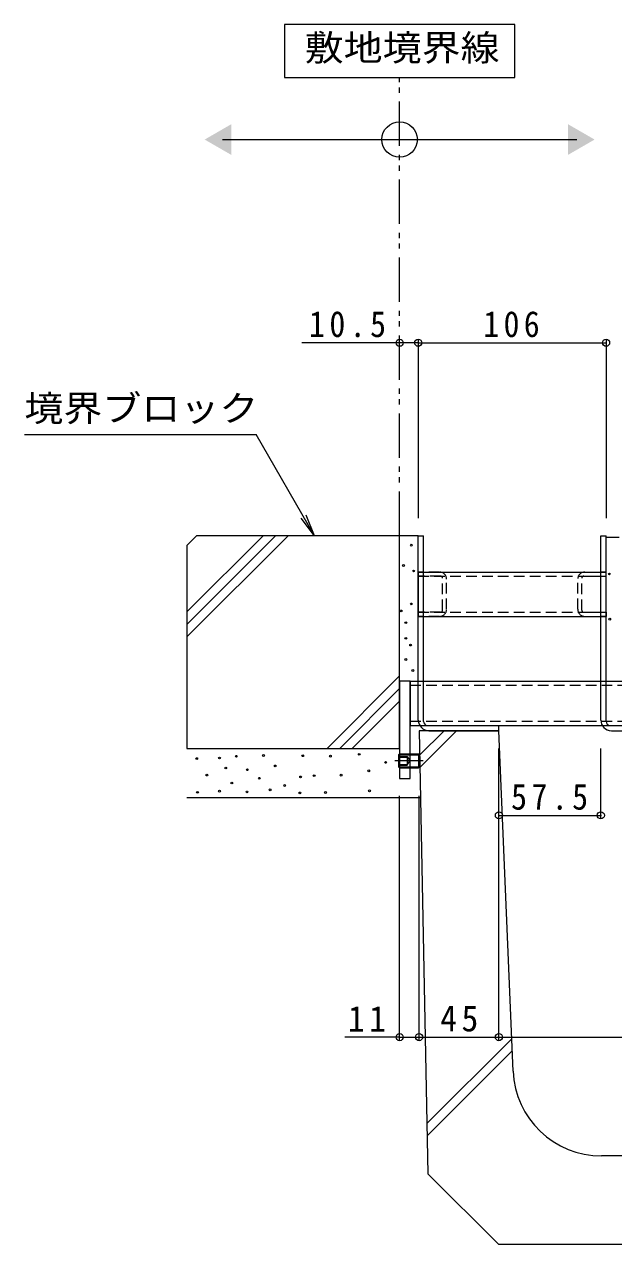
# Model space of a CAD drawing. Units: millimetres at full size, sheet at 1:5; some dimension numbers follow another scale. Extents: x -1638 to 1950, y -1351 to 1333.
# Drawn here: x 547 to 879, y -999 to -310 of the extents above; entities that cross this region are included whole.
import ezdxf
from ezdxf.enums import TextEntityAlignment as Align

# ---------------------------------------------------------------- set-up
doc = ezdxf.new("R2010")
doc.units = ezdxf.units.MM
doc.header["$LTSCALE"] = 5
doc.header["$PDMODE"] = 32
doc.header["$PDSIZE"] = 4
for name, pattern in [('CHAIN1', [8, 5, -1, 1, -1]), ('DASHED1', [1.8, 1.2, -0.6]), ('DOUBLE_CHAIN1', [8.8, 5, -1, 0.6, -0.6, 0.6, -1])]:
    doc.linetypes.add(name, pattern=pattern)
for name, color, linetype, lineweight in [('E-1_躯体', 7, 'Continuous', 5), ('E-3_寸法', 4, 'Continuous', 5), ('E-4_文字', 7, 'Continuous', 5), ('E-5_建具', 7, 'Continuous', 5), ('E-8_ハッチ', 7, 'Continuous', 5), ('E-9_記号', 2, 'Continuous', 5), ('E-A_インテリア', 7, 'Continuous', 5), ('E-B_衛生陶器', 134, 'Continuous', 5), ('E-C_鉄骨', 5, 'DASHED1', 5), ('E-E_見え係り', 7, 'Continuous', 5), ('E-F_断熱材', 6, 'Continuous', 5)]:
    doc.layers.add(name, color=color, linetype=linetype, lineweight=lineweight)
doc.styles.add('ＭＳ ゴシック', font='')
doc.styles.get('ＭＳ ゴシック').set_extended_font_data('MS Gothic')

msp = doc.modelspace()

# ---------------------------------------------------------------- linework, layer by layer
at = {"layer": 'E-1_躯体', "color": 2, "linetype": 'DOUBLE_CHAIN1'}
msp.add_line((758.238, -598.862), (758.238, -340.321), dxfattribs=at)
at = {"layer": 'E-1_躯体'}
msp.add_line((658.238, -375.298), (858.238, -375.298), dxfattribs=at)
msp.add_lwpolyline([(693.238, -340.321), (823.238, -340.321), (823.238, -310.321), (693.238, -310.321)], close=True, dxfattribs=at)
msp.add_circle((758.238, -375.298), 10, dxfattribs=at)
for points in [[(663.238, -366.638), (663.238, -383.958), (648.238, -375.298)], [(853.238, -366.638), (853.238, -383.958), (868.238, -375.298)]]:
    msp.add_solid(points, dxfattribs=at)
at = {"layer": 'E-3_寸法'}
for p, q in [((768.738, -598.862), (771.738, -598.862)), ((768.738, -702.862), (768.738, -598.862)), ((771.738, -703.612), (771.738, -598.862)), ((874.738, -703.612), (874.738, -598.862)), ((773.988, -705.862), (814.238, -705.862)), ((774.738, -708.862), (814.238, -708.862)), ((814.238, -708.862), (814.238, -705.862)), ((876.988, -705.862), (1099.238, -705.862)), ((877.738, -708.862), (1099.238, -708.862))]:
    msp.add_line(p, q, dxfattribs=at)
msp.add_lwpolyline([(871.738, -702.862), (871.738, -598.862), (874.738, -598.862)], dxfattribs=at)
for centre, radius in [((774.738, -702.862), 6), ((773.988, -703.612), 2.25), ((877.738, -702.862), 6), ((876.988, -703.612), 2.25)]:
    msp.add_arc(centre, radius, 180, 270, dxfattribs=at)
at = {"layer": 'E-4_文字'}
for p, q in [((768.738, -488.469), (768.738, -588.862)), ((874.738, -488.469), (874.738, -588.862)), ((758.238, -489.969), (702.966, -489.969)), ((768.738, -489.969), (758.238, -489.969)), ((768.738, -489.969), (874.738, -489.969)), ((814.238, -883.294), (814.238, -718.862)), ((871.738, -758.151), (871.738, -718.862)), ((758.238, -883.294), (758.238, -745.662)), ((769.238, -883.294), (769.238, -745.662)), ((814.238, -756.651), (871.738, -756.651)), ((758.238, -881.794), (727.263, -881.794)), ((758.238, -881.794), (769.238, -881.794)), ((769.238, -881.794), (814.238, -881.794)), ((814.238, -881.794), (1054.238, -881.794))]:
    msp.add_line(p, q, dxfattribs=at)
for p in [(758.238, -489.969), (768.738, -489.969), (874.738, -489.969), (814.238, -756.651), (871.738, -756.651), (758.238, -881.794), (769.238, -881.794), (814.238, -881.794)]:
    msp.add_point(p, dxfattribs=at)
at = {"layer": 'E-5_建具'}
for p, q in [((546.519, -541.694), (677.256, -541.694)), ((710.262, -598.862), (677.256, -541.694)), ((710.262, -598.862), (702.652, -588.945)), ((710.262, -598.862), (705.478, -587.314))]:
    msp.add_line(p, q, dxfattribs=at)
at = {"layer": 'E-8_ハッチ'}
for p, q in [((758.238, -680.862), (758.238, -735.862)), ((764.238, -680.862), (758.238, -680.862)), ((764.238, -735.862), (764.238, -680.862)), ((758.238, -735.862), (764.238, -735.862))]:
    msp.add_line(p, q, dxfattribs=at)
at = {"layer": 'E-9_記号'}
for p, q in [((757.511, -722.539), (757.511, -729.186)), ((757.511, -722.539), (758.238, -722.539)), ((764.085, -721.862), (768.835, -721.862)), ((764.085, -722.539), (769.511, -722.539)), ((768.835, -721.862), (769.511, -722.539)), ((769.511, -729.186), (769.511, -722.539)), ((769.511, -722.539), (769.511, -722.539)), ((757.511, -729.186), (758.238, -729.186)), ((757.511, -729.186), (758.188, -729.862)), ((764.085, -729.186), (769.511, -729.186)), ((758.188, -729.862), (758.238, -729.862)), ((764.085, -729.862), (768.835, -729.862))]:
    msp.add_line(p, q, dxfattribs=at)
at = {"layer": 'E-9_記号', "linetype": 'DASHED1'}
for p, q in [((758.188, -721.862), (758.188, -729.862)), ((758.238, -721.862), (764.085, -721.862)), ((758.238, -722.539), (764.085, -722.539)), ((757.511, -723.369), (762.511, -723.369)), ((757.511, -723.869), (762.511, -723.869)), ((757.511, -727.869), (762.511, -727.869)), ((757.511, -728.369), (762.511, -728.369)), ((758.238, -729.186), (764.085, -729.186)), ((762.511, -723.369), (763.944, -725.85)), ((762.511, -723.369), (762.511, -728.369)), ((762.511, -728.369), (763.958, -725.862)), ((758.238, -729.862), (764.085, -729.862))]:
    msp.add_line(p, q, dxfattribs=at)
at = {"layer": 'E-9_記号', "linetype": 'CHAIN1'}
msp.add_line((771.511, -725.862), (755.511, -725.862), dxfattribs=at)
at = {"layer": 'E-9_記号'}
for points in [[(757.511, -722.539), (758.188, -721.862), (758.238, -721.862)], [(768.835, -721.862), (768.835, -729.862), (769.511, -729.186)]]:
    msp.add_lwpolyline(points, dxfattribs=at)
at = {"layer": 'E-A_インテリア'}
for p, q in [((768.738, -619.362), (768.738, -644.362)), ((771.738, -619.362), (871.738, -619.362)), ((874.738, -644.362), (874.738, -619.362)), ((771.738, -644.362), (871.738, -644.362))]:
    msp.add_line(p, q, dxfattribs=at)
at = {"layer": 'E-A_インテリア', "linetype": 'DASHED1'}
for p, q in [((771.738, -619.362), (768.738, -619.362)), ((871.738, -619.362), (874.738, -619.362)), ((768.738, -621.662), (874.738, -621.662)), ((768.738, -642.062), (874.738, -642.062)), ((771.738, -644.362), (768.738, -644.362)), ((871.738, -644.362), (874.738, -644.362))]:
    msp.add_line(p, q, dxfattribs=at)
at = {"layer": 'E-B_衛生陶器'}
for p, q in [((764.238, -680.862), (768.738, -680.862)), ((764.238, -680.862), (764.238, -705.862)), ((771.938, -680.862), (871.938, -680.862)), ((764.238, -705.862), (769.951, -705.862)), ((775.938, -705.862), (873.151, -705.862))]:
    msp.add_line(p, q, dxfattribs=at)
at = {"layer": 'E-B_衛生陶器', "linetype": 'DASHED1'}
for p, q in [((768.738, -680.862), (771.938, -680.862)), ((871.938, -680.862), (875.138, -680.862)), ((764.238, -683.162), (1104.238, -683.162)), ((764.238, -703.562), (1104.238, -703.562)), ((769.951, -705.862), (775.938, -705.862)), ((872.951, -705.862), (878.938, -705.862))]:
    msp.add_line(p, q, dxfattribs=at)
at = {"layer": 'E-B_衛生陶器'}
msp.add_lwpolyline([(875.138, -680.862), (1104.238, -680.862), (1104.238, -705.862)], dxfattribs=at)
at = {"layer": 'E-C_鉄骨'}
for p, q in [((768.738, -621.662), (768.738, -619.362)), ((768.738, -621.662), (768.738, -619.362)), ((768.738, -619.362), (771.738, -619.362)), ((780.738, -619.362), (771.738, -619.362)), ((862.738, -619.362), (871.738, -619.362)), ((874.738, -619.362), (871.738, -619.362)), ((874.738, -621.662), (874.738, -619.362)), ((874.738, -621.662), (874.738, -619.362)), ((771.738, -621.662), (768.738, -621.662)), ((781.238, -621.662), (771.738, -621.662)), ((782.438, -640.862), (782.438, -622.862)), ((784.738, -640.362), (784.738, -623.362)), ((858.738, -640.362), (858.738, -623.362)), ((861.038, -640.862), (861.038, -622.862)), ((862.238, -621.662), (871.738, -621.662)), ((871.738, -621.662), (874.738, -621.662)), ((768.738, -642.062), (768.738, -644.362)), ((768.738, -642.062), (768.738, -644.362)), ((771.738, -642.062), (768.738, -642.062)), ((768.738, -644.362), (771.738, -644.362)), ((781.238, -642.062), (771.738, -642.062)), ((780.738, -644.362), (771.738, -644.362)), ((862.238, -642.062), (871.738, -642.062)), ((862.738, -644.362), (871.738, -644.362)), ((871.738, -642.062), (874.738, -642.062)), ((874.738, -644.362), (871.738, -644.362)), ((874.738, -642.062), (874.738, -644.362)), ((874.738, -642.062), (874.738, -644.362))]:
    msp.add_line(p, q, dxfattribs=at)
for centre, radius, start, end in [((780.738, -623.362), 4, 0, 90), ((862.738, -623.362), 4, 90, 180), ((781.238, -622.862), 1.2, 0, 90), ((862.238, -622.862), 1.2, 90, 180), ((780.738, -640.362), 4, 270, 0), ((781.238, -640.862), 1.2, 270, 0), ((862.738, -640.362), 4, 180, 270), ((862.238, -640.862), 1.2, 180, 270)]:
    msp.add_arc(centre, radius, start, end, dxfattribs=at)
at = {"layer": 'E-E_見え係り', "color": 2}
for p, q in [((638.238, -604.325), (643.701, -598.862)), ((638.238, -641.841), (681.216, -598.862)), ((638.238, -648.912), (688.287, -598.862)), ((638.238, -655.983), (695.358, -598.862)), ((768.738, -598.862), (643.701, -598.862)), ((638.238, -604.325), (638.238, -718.862)), ((882.038, -599.862), (874.738, -599.862)), ((717.366, -718.862), (758.238, -677.99)), ((724.437, -718.862), (758.238, -685.062)), ((731.508, -718.862), (758.238, -692.133)), ((638.238, -746.64), (769.993, -746.64))]:
    msp.add_line(p, q, dxfattribs=at)
msp.add_lwpolyline([(638.238, -718.862), (758.238, -718.862), (758.238, -598.862)], dxfattribs=at)
at = {"layer": 'E-E_見え係り'}
for centre in [(764.819, -604.168), (760.398, -615.662), (766.145, -618.756), (876.562, -620.436), (764.819, -637.322), (759.072, -641.301), (876.785, -645.952), (761.725, -647.932), (761.725, -656.773), (764.417, -660.564), (761.725, -668.708), (765.703, -674.897), (666.112, -723.314), (681.407, -722.886), (703.574, -723.02), (719.189, -723.234), (735.447, -722.191), (643.758, -724.598), (656.592, -724.277), (660.122, -729.945), (688.038, -728.769), (750.336, -726.76), (649.426, -733.903), (672.315, -730.908), (679.054, -735.721), (702.37, -734.972), (709.991, -734.25), (725.179, -733.956), (740.795, -731.496), (644.185, -743.636), (656.592, -742.994), (663.545, -738.395), (672.101, -743.422), (685.15, -742.246), (693.386, -739.786), (701.969, -743.984), (716.408, -743.77), (741.222, -742.834)]:
    msp.add_circle(centre, 0.5, dxfattribs=at)
at = {"layer": 'E-F_断熱材'}
for p, q in [((814.238, -708.862), (769.238, -708.862)), ((769.238, -708.862), (774.238, -958.862)), ((769.513, -722.633), (783.284, -708.862)), ((769.652, -729.566), (790.355, -708.862)), ((822.241, -900.944), (814.238, -708.862)), ((773.673, -930.606), (821.485, -882.794)), ((773.811, -937.538), (821.768, -889.582)), ((996.278, -948.862), (872.198, -948.862)), ((814.238, -998.862), (774.238, -958.862)), ((1054.238, -998.862), (814.238, -998.862))]:
    msp.add_line(p, q, dxfattribs=at)
msp.add_arc((872.198, -898.862), 50, 182.38594, 270, dxfattribs=at)

# ---------------------------------------------------------------- texts
at = {"layer": 'E-1_躯体', "color": 2, "style": 'ＭＳ ゴシック', "width": 1.1}
msp.add_text('敷地境界線', height=14.66, dxfattribs=at).set_placement((704.659, -335.22), align=Align.BOTTOM_LEFT)
at = {"layer": 'E-4_文字', "color": 2, "char_height": 14.66, "attachment_point": 7, "style": 'ＭＳ ゴシック'}
for s, insert in [('\\T1.28;\\W0.9;10.5', (707.115, -486.969)), ('\\T1.27;\\W0.9;106', (805.488, -486.969)), ('\\T1.28;\\W0.9;57.5', (821.113, -753.651)), ('\\T1.27;\\W0.95;11', (729.073, -878.794)), ('\\T1.27;\\W0.95;45', (781.113, -878.794))]:
    msp.add_mtext(s, dxfattribs=dict(at, insert=insert))
at = {"layer": 'E-5_建具', "color": 2, "style": 'ＭＳ ゴシック', "width": 1.1}
msp.add_text('境界ブロック', height=14.66, dxfattribs=at).set_placement((546.519, -538.694), align=Align.BOTTOM_LEFT)

doc.saveas('drawing.dxf')
